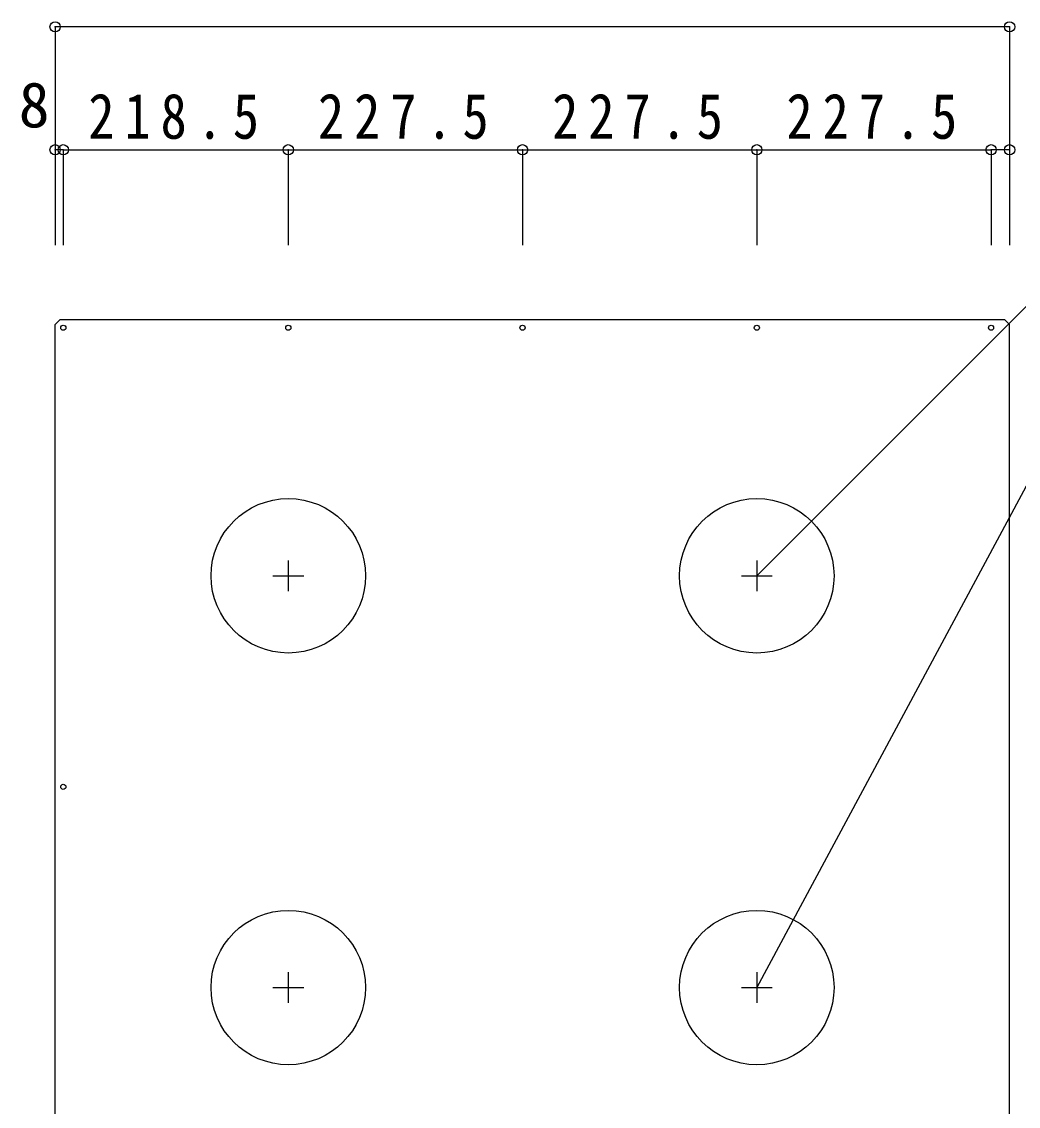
# Model space of a CAD drawing. Units: millimetres at full size, sheet at 1:20. Extents: x -3527 to 4553, y -2654 to 2966.
# Drawn here: x 1582 to 2549, y 801 to 1854 of the extents above; entities that cross this region are included whole.
import ezdxf
from ezdxf.enums import TextEntityAlignment as Align

# ---------------------------------------------------------------- set-up
doc = ezdxf.new("R2010")
doc.units = ezdxf.units.MM
doc.header["$LTSCALE"] = 20
doc.header["$PDMODE"] = 32
doc.header["$PDSIZE"] = 10
doc.linetypes.add('CHAIN1', pattern=[8, 5, -1, 1, -1])
doc.layers.add('0-0', color=4, linetype='Continuous')
doc.styles.add('ＭＳ ゴシック', font='')
doc.styles.get('ＭＳ ゴシック').set_extended_font_data('MS Gothic')

msp = doc.modelspace()

# ---------------------------------------------------------------- linework, layer by layer
at = {"layer": '0-0'}
for p, q in [((1614.06, 1849.46), (1614.06, 1637.4)), ((2541.06, 1849.46), (1614.06, 1849.46)), ((2541.06, 1849.46), (2541.06, 1637.4)), ((2541.06, 1849.46), (2541.06, 1637.4)), ((2759.07, 1779.69), (2295.56, 916.18)), ((1622.06, 1730.04), (1614.06, 1730.04)), ((1614.06, 1730.04), (1614.06, 1637.4)), ((1622.06, 1730.04), (1622.06, 1637.4)), ((1622.06, 1730.04), (1840.56, 1730.04)), ((1622.06, 1730.04), (1622.06, 1637.4)), ((1840.56, 1730.04), (1840.56, 1637.4)), ((1840.56, 1730.04), (2068.06, 1730.04)), ((2068.06, 1730.04), (2068.06, 1637.4)), ((2068.06, 1730.04), (2295.56, 1730.04)), ((2295.56, 1730.04), (2295.56, 1637.4)), ((2523.06, 1730.04), (2523.06, 1637.4)), ((2541.06, 1730.04), (2523.06, 1730.04)), ((2541.06, 1730.04), (2541.06, 1637.4))]:
    msp.add_line(p, q, dxfattribs=at)
at = {"layer": '0-0', "color": 7}
for p, q in [((1619.06, 1565.18), (1614.06, 1560.18)), ((1614.06, -247.82), (1614.06, 1560.18)), ((1619.06, 1565.18), (2536.06, 1565.18)), ((2536.06, 1565.18), (2541.06, 1560.18)), ((2541.06, -247.82), (2541.06, 1560.18))]:
    msp.add_line(p, q, dxfattribs=at)
at = {"layer": '0-0', "linetype": 'CHAIN1'}
for p, q in [((1840.56, 1331.18), (1840.56, 1301.18)), ((2295.56, 1331.18), (2295.56, 1301.18)), ((1825.56, 1316.18), (1855.56, 1316.18)), ((2280.56, 1316.18), (2310.56, 1316.18)), ((1840.56, 931.18), (1840.56, 901.18)), ((2295.56, 931.18), (2295.56, 901.18)), ((1825.56, 916.18), (1855.56, 916.18)), ((2280.56, 916.18), (2310.56, 916.18))]:
    msp.add_line(p, q, dxfattribs=at)
at = {"layer": '0-0'}
for points in [[(2295.56, 1316.18), (2759.07, 1779.69), (3192.93, 1779.69)], [(2295.56, 1730.04), (2523.06, 1730.04), (2523.06, 1637.4)]]:
    msp.add_lwpolyline(points, dxfattribs=at)
at = {"layer": '0-0', "color": 7}
for centre, radius in [((1622.06, 1557.18), 2.5), ((1840.56, 1557.18), 2.5), ((2068.06, 1557.18), 2.5), ((2295.56, 1557.18), 2.5), ((2523.06, 1557.18), 2.5), ((1840.56, 1316.18), 75), ((2295.56, 1316.18), 75), ((1622.06, 1111.18), 2.5), ((1840.56, 916.18), 75), ((2295.56, 916.18), 75)]:
    msp.add_circle(centre, radius, dxfattribs=at)
at = {"layer": '0-0', "color": 5}
for p in [(1614.06, 1849.46), (2541.06, 1849.46), (1614.06, 1730.04), (1622.06, 1730.04), (1840.56, 1730.04), (2068.06, 1730.04), (2295.56, 1730.04), (2523.06, 1730.04), (2541.06, 1730.04)]:
    msp.add_point(p, dxfattribs=at)

# ---------------------------------------------------------------- texts
at = {"layer": '0-0', "color": 7, "style": 'ＭＳ ゴシック'}
msp.add_text('8', height=43.99, dxfattribs=at).set_placement((1578.77, 1738.57), align=Align.BOTTOM_LEFT)
at = {"layer": '0-0', "color": 7, "char_height": 43.99, "attachment_point": 7, "style": 'ＭＳ ゴシック'}
for s, insert in [('\\T1.38;\\W0.85;218.5', (1646.31, 1740.04)), ('\\T1.38;\\W0.85;227.5', (1869.31, 1740.04)), ('\\T1.38;\\W0.85;227.5', (2096.81, 1740.04)), ('\\T1.38;\\W0.85;227.5', (2324.31, 1740.04))]:
    msp.add_mtext(s, dxfattribs=dict(at, insert=insert))

doc.saveas('drawing.dxf')
